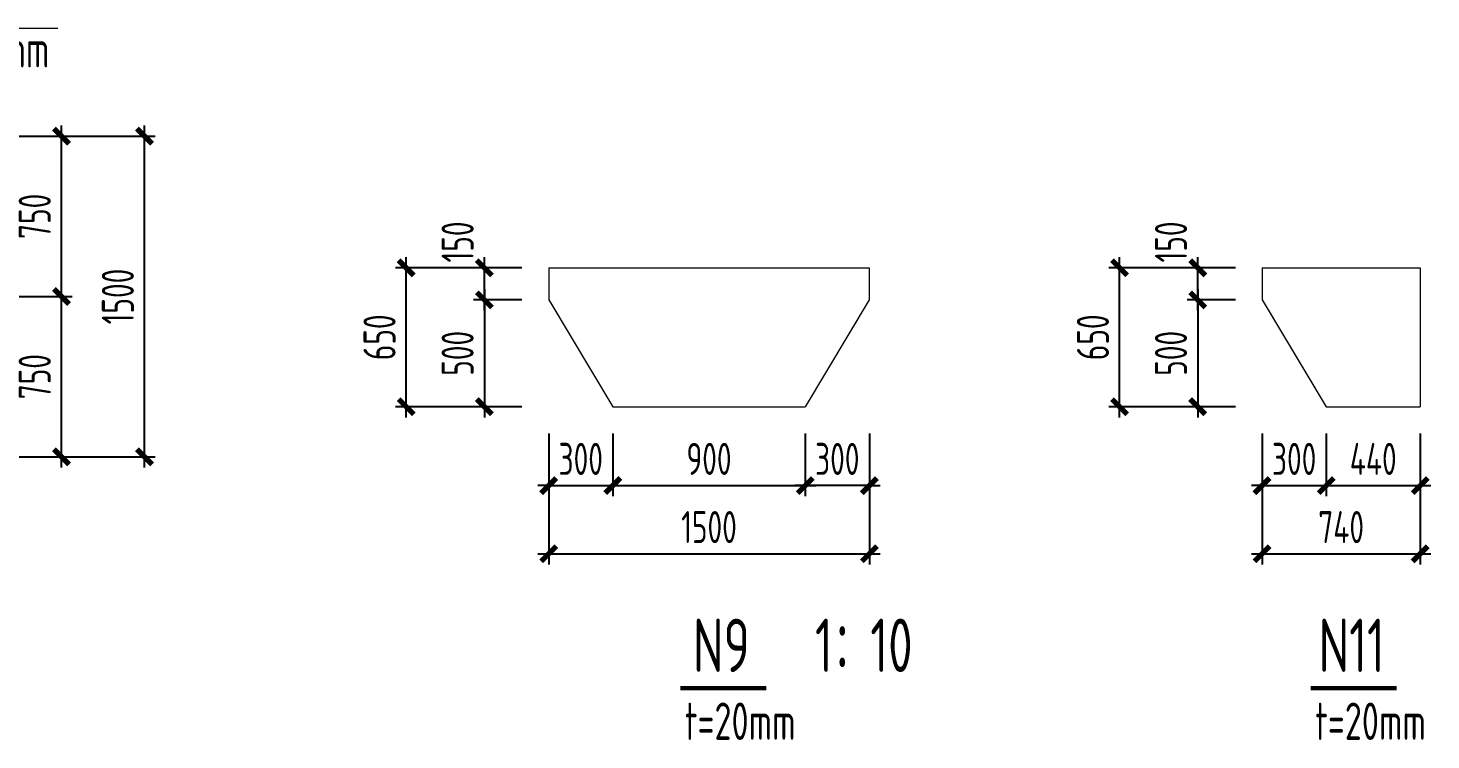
# Model space of a CAD drawing. Extents: x -2876908 to 633791, y -1383861 to 872234.
# Drawn here: x 241817 to 307442, y -807210 to -773906 of the extents above; entities that cross this region are included whole.
import ezdxf
from ezdxf.enums import TextEntityAlignment as Align

# ---------------------------------------------------------------- set-up
doc = ezdxf.new("R2010")
doc.units = 0
doc.header["$LTSCALE"] = 5
doc.header["$MEASUREMENT"] = 0
doc.layers.get('0').update_dxf_attribs({"linetype": 'CONTINUOUS', "lineweight": 25})
doc.layers.get('DEFPOINTS').update_dxf_attribs({"color": 35, "linetype": 'CONTINUOUS', "lineweight": 13})
for name, color, linetype, lineweight in [('5标注', 3, 'CONTINUOUS', 15), ('6文本', 7, 'CONTINUOUS', 15), ('8轮廓线', 4, 'CONTINUOUS', 15), ('DIM', 3, 'CONTINUOUS', 0)]:
    doc.layers.add(name, color=color, linetype=linetype, lineweight=lineweight)
doc.layers.add('M_Dim', color=3, linetype='CONTINUOUS')
doc.styles.add('TSSD_Dimension', font='tssdeng.shx', dxfattribs={"width": 0.7, "bigfont": 'hztxt.shx'})
doc.styles.add('TSSD_NORM', font='tssdeng.shx', dxfattribs={"width": 0.7, "bigfont": 'hztxt.shx'})
doc.dimstyles.new('TSSD_100_100', dxfattribs={"dimtxt": 300, "dimasz": 100, "dimexe": 100, "dimexo": 250, "dimgap": 100, "dimtad": 1, "dimdec": 0, "dimzin": 0, "dimdsep": 46, "dimtxsty": 'TSSD_Dimension', "dimblk": 'ARCHTICK', "dimblk1": 'ARCHTICK', "dimblk2": 'ARCHTICK', "dimcen": 0, "dimdle": 100, "dimclrt": 7, "dimadec": 0, "dimazin": 0, "dimtfac": 1, "dimtdec": 0, "dimtix": 1, "dimtmove": 2, "dimatfit": 3, "dimfxl": 1, "dimtolj": 1, "dimtzin": 0, "dimarcsym": 0})

# ---------------------------------------------------------------- blocks, each defined once
blk = doc.blocks.new('_ArchTick')
at = {"color": 0, "linetype": 'ByBlock', "const_width": 0.5}
blk.add_lwpolyline([(-0.71, -0.71), (0.71, 0.71)], dxfattribs=at)
blk = doc.blocks.new('*D1057')
at = {"layer": 'DEFPOINTS', "color": 0, "transparency": 16777216}
for p in [(238909, -786465), (243379, -786465), (238909, -793965)]:
    blk.add_point(p, dxfattribs=at)
at = {"layer": 'DIM', "color": 0, "lineweight": -2, "transparency": 16777216}
for p, q in [((243379, -794465), (243379, -785965)), ((240159, -786465), (243879, -786465)), ((240159, -793965), (243879, -793965))]:
    blk.add_line(p, q, dxfattribs=at)
at = {"layer": 'DIM', "color": 0, "lineweight": -2, "transparency": 16777216, "xscale": 500, "yscale": 500, "zscale": 500}
for p, rotation in [((243379, -786465), 90), ((243379, -793965), 270)]:
    blk.add_blockref('_ArchTick', p, dxfattribs=dict(at, rotation=rotation))
at = {"layer": 'DIM', "color": 7, "transparency": 16777216, "insert": (242129, -790215), "char_height": 1500, "attachment_point": 5, "rotation": 90, "style": 'TSSD_Dimension'}
blk.add_mtext('\\A1;750', dxfattribs=at)
blk = doc.blocks.new('*D1058')
at = {"layer": 'DEFPOINTS', "color": 0, "transparency": 16777216}
for p in [(238909, -778965), (243379, -778965), (238909, -786465)]:
    blk.add_point(p, dxfattribs=at)
at = {"layer": 'DIM', "color": 0, "lineweight": -2, "transparency": 16777216}
for p, q in [((243379, -786965), (243379, -778465)), ((240159, -778965), (243879, -778965)), ((240159, -786465), (243879, -786465))]:
    blk.add_line(p, q, dxfattribs=at)
at = {"layer": 'DIM', "color": 0, "lineweight": -2, "transparency": 16777216, "xscale": 500, "yscale": 500, "zscale": 500}
for p, rotation in [((243379, -778965), 90), ((243379, -786465), 270)]:
    blk.add_blockref('_ArchTick', p, dxfattribs=dict(at, rotation=rotation))
at = {"layer": 'DIM', "color": 7, "transparency": 16777216, "insert": (242129, -782715), "char_height": 1500, "attachment_point": 5, "rotation": 90, "style": 'TSSD_Dimension'}
blk.add_mtext('\\A1;750', dxfattribs=at)
blk = doc.blocks.new('*D1059')
at = {"layer": 'DEFPOINTS', "color": 0, "transparency": 16777216}
for p in [(238909, -778965), (247268, -778965), (238909, -793965)]:
    blk.add_point(p, dxfattribs=at)
at = {"layer": 'DIM', "color": 0, "lineweight": -2, "transparency": 16777216}
for p, q in [((247268, -794465), (247268, -778465)), ((240159, -778965), (247768, -778965)), ((240159, -793965), (247768, -793965))]:
    blk.add_line(p, q, dxfattribs=at)
at = {"layer": 'DIM', "color": 0, "lineweight": -2, "transparency": 16777216, "xscale": 500, "yscale": 500, "zscale": 500}
for p, rotation in [((247268, -778965), 90), ((247268, -793965), 270)]:
    blk.add_blockref('_ArchTick', p, dxfattribs=dict(at, rotation=rotation))
at = {"layer": 'DIM', "color": 7, "transparency": 16777216, "insert": (246018, -786465), "char_height": 1500, "attachment_point": 5, "rotation": 90, "style": 'TSSD_Dimension'}
blk.add_mtext('\\A1;1500', dxfattribs=at)
blk = doc.blocks.new('*D1074')
at = {"layer": 'DEFPOINTS', "color": 0, "transparency": 16777216}
for p in [(263161, -785123), (266171, -785123), (266171, -786623)]:
    blk.add_point(p, dxfattribs=at)
at = {"layer": 'DIM', "color": 0, "lineweight": -2, "transparency": 16777216}
for p, q in [((263161, -787123), (263161, -784623)), ((264921, -785123), (262661, -785123)), ((264921, -786623), (262661, -786623))]:
    blk.add_line(p, q, dxfattribs=at)
at = {"layer": 'DIM', "color": 0, "lineweight": -2, "transparency": 16777216, "xscale": 500, "yscale": 500, "zscale": 500}
for p, rotation in [((263161, -785123), 90), ((263161, -786623), 270)]:
    blk.add_blockref('_ArchTick', p, dxfattribs=dict(at, rotation=rotation))
at = {"layer": 'DIM', "color": 7, "transparency": 16777216, "insert": (261911, -783913), "char_height": 1500, "attachment_point": 5, "rotation": 90, "style": 'TSSD_Dimension'}
blk.add_mtext('\\A1;150', dxfattribs=at)
blk = doc.blocks.new('*D1075')
at = {"layer": 'DEFPOINTS', "color": 0, "transparency": 16777216}
for p in [(266171, -786623), (263161, -791623), (266171, -791623)]:
    blk.add_point(p, dxfattribs=at)
at = {"layer": 'DIM', "color": 0, "lineweight": -2, "transparency": 16777216}
for p, q in [((263161, -786123), (263161, -792123)), ((264921, -786623), (262661, -786623)), ((264921, -791623), (262661, -791623))]:
    blk.add_line(p, q, dxfattribs=at)
at = {"layer": 'DIM', "color": 0, "lineweight": -2, "transparency": 16777216, "xscale": 500, "yscale": 500, "zscale": 500}
for p, rotation in [((263161, -786623), 90), ((263161, -791623), 270)]:
    blk.add_blockref('_ArchTick', p, dxfattribs=dict(at, rotation=rotation))
at = {"layer": 'DIM', "color": 7, "transparency": 16777216, "insert": (261911, -789123), "char_height": 1500, "attachment_point": 5, "rotation": 90, "style": 'TSSD_Dimension'}
blk.add_mtext('\\A1;500', dxfattribs=at)
blk = doc.blocks.new('*D1076')
at = {"layer": 'DEFPOINTS', "color": 0, "transparency": 16777216}
for p in [(266171, -791623), (269171, -791623), (269171, -795312)]:
    blk.add_point(p, dxfattribs=at)
at = {"layer": 'DIM', "color": 0, "lineweight": -2, "transparency": 16777216}
for p, q in [((266171, -792873), (266171, -795812)), ((269171, -792873), (269171, -795812)), ((266171, -795312), (265671, -795312)), ((266171, -795312), (269171, -795312)), ((269171, -795312), (269671, -795312))]:
    blk.add_line(p, q, dxfattribs=at)
at = {"layer": 'DIM', "color": 0, "lineweight": -2, "transparency": 16777216, "xscale": 500, "yscale": 500, "zscale": 500}
blk.add_blockref('_ArchTick', (266171, -795312), dxfattribs=at)
at = {"layer": 'DIM', "color": 0, "lineweight": -2, "transparency": 16777216, "xscale": 500, "yscale": 500, "zscale": 500, "rotation": 180}
blk.add_blockref('_ArchTick', (269171, -795312), dxfattribs=at)
at = {"layer": 'DIM', "color": 7, "transparency": 16777216, "insert": (267671, -794062), "char_height": 1500, "attachment_point": 5, "style": 'TSSD_Dimension'}
blk.add_mtext('\\A1;300', dxfattribs=at)
blk = doc.blocks.new('*D1077')
at = {"layer": 'DEFPOINTS', "color": 0, "transparency": 16777216}
for p in [(269171, -791623), (278171, -791623), (278171, -795312)]:
    blk.add_point(p, dxfattribs=at)
at = {"layer": 'DIM', "color": 0, "lineweight": -2, "transparency": 16777216}
for p, q in [((269171, -792873), (269171, -795812)), ((278171, -792873), (278171, -795812)), ((268671, -795312), (278671, -795312))]:
    blk.add_line(p, q, dxfattribs=at)
at = {"layer": 'DIM', "color": 0, "lineweight": -2, "transparency": 16777216, "xscale": 500, "yscale": 500, "zscale": 500, "rotation": 180}
blk.add_blockref('_ArchTick', (269171, -795312), dxfattribs=at)
at = {"layer": 'DIM', "color": 0, "lineweight": -2, "transparency": 16777216, "xscale": 500, "yscale": 500, "zscale": 500}
blk.add_blockref('_ArchTick', (278171, -795312), dxfattribs=at)
at = {"layer": 'DIM', "color": 7, "transparency": 16777216, "insert": (273671, -794062), "char_height": 1500, "attachment_point": 5, "style": 'TSSD_Dimension'}
blk.add_mtext('\\A1;900', dxfattribs=at)
blk = doc.blocks.new('*D1078')
at = {"layer": 'DEFPOINTS', "color": 0, "transparency": 16777216}
for p in [(278171, -791623), (281171, -791623), (278171, -795312)]:
    blk.add_point(p, dxfattribs=at)
at = {"layer": 'DIM', "color": 0, "lineweight": -2, "transparency": 16777216}
for p, q in [((278171, -792873), (278171, -795812)), ((281171, -792873), (281171, -795812)), ((278171, -795312), (277671, -795312)), ((281171, -795312), (278171, -795312)), ((281171, -795312), (281671, -795312))]:
    blk.add_line(p, q, dxfattribs=at)
at = {"layer": 'DIM', "color": 0, "lineweight": -2, "transparency": 16777216, "xscale": 500, "yscale": 500, "zscale": 500}
blk.add_blockref('_ArchTick', (278171, -795312), dxfattribs=at)
at = {"layer": 'DIM', "color": 0, "lineweight": -2, "transparency": 16777216, "xscale": 500, "yscale": 500, "zscale": 500, "rotation": 180}
blk.add_blockref('_ArchTick', (281171, -795312), dxfattribs=at)
at = {"layer": 'DIM', "color": 7, "transparency": 16777216, "insert": (279671, -794062), "char_height": 1500, "attachment_point": 5, "style": 'TSSD_Dimension'}
blk.add_mtext('\\A1;300', dxfattribs=at)
blk = doc.blocks.new('*D1079')
at = {"layer": 'DEFPOINTS', "color": 0, "transparency": 16777216}
for p in [(266171, -791623), (281171, -791623), (281171, -798502)]:
    blk.add_point(p, dxfattribs=at)
at = {"layer": 'DIM', "color": 0, "lineweight": -2, "transparency": 16777216}
for p, q in [((266171, -792873), (266171, -799002)), ((281171, -792873), (281171, -799002)), ((265671, -798502), (281671, -798502))]:
    blk.add_line(p, q, dxfattribs=at)
at = {"layer": 'DIM', "color": 0, "lineweight": -2, "transparency": 16777216, "xscale": 500, "yscale": 500, "zscale": 500, "rotation": 180}
blk.add_blockref('_ArchTick', (266171, -798502), dxfattribs=at)
at = {"layer": 'DIM', "color": 0, "lineweight": -2, "transparency": 16777216, "xscale": 500, "yscale": 500, "zscale": 500}
blk.add_blockref('_ArchTick', (281171, -798502), dxfattribs=at)
at = {"layer": 'DIM', "color": 7, "transparency": 16777216, "insert": (273671, -797252), "char_height": 1500, "attachment_point": 5, "style": 'TSSD_Dimension'}
blk.add_mtext('\\A1;1500', dxfattribs=at)
blk = doc.blocks.new('*D1081')
at = {"layer": 'DEFPOINTS', "color": 0, "transparency": 16777216}
for p in [(296532, -785123), (299542, -785123), (299542, -786623)]:
    blk.add_point(p, dxfattribs=at)
at = {"layer": 'DIM', "color": 0, "lineweight": -2, "transparency": 16777216}
for p, q in [((296532, -787123), (296532, -784623)), ((298292, -785123), (296032, -785123)), ((298292, -786623), (296032, -786623))]:
    blk.add_line(p, q, dxfattribs=at)
at = {"layer": 'DIM', "color": 0, "lineweight": -2, "transparency": 16777216, "xscale": 500, "yscale": 500, "zscale": 500}
for p, rotation in [((296532, -785123), 90), ((296532, -786623), 270)]:
    blk.add_blockref('_ArchTick', p, dxfattribs=dict(at, rotation=rotation))
at = {"layer": 'DIM', "color": 7, "transparency": 16777216, "insert": (295282, -783913), "char_height": 1500, "attachment_point": 5, "rotation": 90, "style": 'TSSD_Dimension'}
blk.add_mtext('\\A1;150', dxfattribs=at)
blk = doc.blocks.new('*D1082')
at = {"layer": 'DEFPOINTS', "color": 0, "transparency": 16777216}
for p in [(299542, -786623), (296532, -791623), (299542, -791623)]:
    blk.add_point(p, dxfattribs=at)
at = {"layer": 'DIM', "color": 0, "lineweight": -2, "transparency": 16777216}
for p, q in [((296532, -786123), (296532, -792123)), ((298292, -786623), (296032, -786623)), ((298292, -791623), (296032, -791623))]:
    blk.add_line(p, q, dxfattribs=at)
at = {"layer": 'DIM', "color": 0, "lineweight": -2, "transparency": 16777216, "xscale": 500, "yscale": 500, "zscale": 500}
for p, rotation in [((296532, -786623), 90), ((296532, -791623), 270)]:
    blk.add_blockref('_ArchTick', p, dxfattribs=dict(at, rotation=rotation))
at = {"layer": 'DIM', "color": 7, "transparency": 16777216, "insert": (295282, -789123), "char_height": 1500, "attachment_point": 5, "rotation": 90, "style": 'TSSD_Dimension'}
blk.add_mtext('\\A1;500', dxfattribs=at)
blk = doc.blocks.new('*D1083')
at = {"layer": 'DEFPOINTS', "color": 0, "transparency": 16777216}
for p in [(299542, -791623), (302542, -791623), (302542, -795312)]:
    blk.add_point(p, dxfattribs=at)
at = {"layer": 'DIM', "color": 0, "lineweight": -2, "transparency": 16777216}
for p, q in [((299542, -792873), (299542, -795812)), ((302542, -792873), (302542, -795812)), ((299542, -795312), (299042, -795312)), ((299542, -795312), (302542, -795312)), ((302542, -795312), (303042, -795312))]:
    blk.add_line(p, q, dxfattribs=at)
at = {"layer": 'DIM', "color": 0, "lineweight": -2, "transparency": 16777216, "xscale": 500, "yscale": 500, "zscale": 500}
blk.add_blockref('_ArchTick', (299542, -795312), dxfattribs=at)
at = {"layer": 'DIM', "color": 0, "lineweight": -2, "transparency": 16777216, "xscale": 500, "yscale": 500, "zscale": 500, "rotation": 180}
blk.add_blockref('_ArchTick', (302542, -795312), dxfattribs=at)
at = {"layer": 'DIM', "color": 7, "transparency": 16777216, "insert": (301042, -794062), "char_height": 1500, "attachment_point": 5, "style": 'TSSD_Dimension'}
blk.add_mtext('\\A1;300', dxfattribs=at)
blk = doc.blocks.new('*D1084')
at = {"layer": 'DEFPOINTS', "color": 0, "transparency": 16777216}
for p in [(302542, -791623), (306942, -791623), (306942, -795312)]:
    blk.add_point(p, dxfattribs=at)
at = {"layer": 'DIM', "color": 0, "lineweight": -2, "transparency": 16777216}
for p, q in [((302542, -792873), (302542, -795812)), ((306942, -792873), (306942, -795812)), ((302042, -795312), (307442, -795312))]:
    blk.add_line(p, q, dxfattribs=at)
at = {"layer": 'DIM', "color": 0, "lineweight": -2, "transparency": 16777216, "xscale": 500, "yscale": 500, "zscale": 500, "rotation": 180}
blk.add_blockref('_ArchTick', (302542, -795312), dxfattribs=at)
at = {"layer": 'DIM', "color": 0, "lineweight": -2, "transparency": 16777216, "xscale": 500, "yscale": 500, "zscale": 500}
blk.add_blockref('_ArchTick', (306942, -795312), dxfattribs=at)
at = {"layer": 'DIM', "color": 7, "transparency": 16777216, "insert": (304742, -794062), "char_height": 1500, "attachment_point": 5, "style": 'TSSD_Dimension'}
blk.add_mtext('\\A1;440', dxfattribs=at)
blk = doc.blocks.new('*D1085')
at = {"layer": 'DEFPOINTS', "color": 0, "transparency": 16777216}
for p in [(299542, -791623), (306942, -791623), (306942, -798502)]:
    blk.add_point(p, dxfattribs=at)
at = {"layer": 'DIM', "color": 0, "lineweight": -2, "transparency": 16777216}
for p, q in [((299542, -792873), (299542, -799002)), ((306942, -792873), (306942, -799002)), ((299042, -798502), (307442, -798502))]:
    blk.add_line(p, q, dxfattribs=at)
at = {"layer": 'DIM', "color": 0, "lineweight": -2, "transparency": 16777216, "xscale": 500, "yscale": 500, "zscale": 500, "rotation": 180}
blk.add_blockref('_ArchTick', (299542, -798502), dxfattribs=at)
at = {"layer": 'DIM', "color": 0, "lineweight": -2, "transparency": 16777216, "xscale": 500, "yscale": 500, "zscale": 500}
blk.add_blockref('_ArchTick', (306942, -798502), dxfattribs=at)
at = {"layer": 'DIM', "color": 7, "transparency": 16777216, "insert": (303242, -797252), "char_height": 1500, "attachment_point": 5, "style": 'TSSD_Dimension'}
blk.add_mtext('\\A1;740', dxfattribs=at)
blk = doc.blocks.new('*D1091')
at = {"layer": 'DEFPOINTS', "color": 0, "transparency": 16777216}
for p in [(259508, -785123), (264921, -785123), (264921, -791623)]:
    blk.add_point(p, dxfattribs=at)
at = {"layer": 'DIM', "color": 0, "lineweight": -2, "transparency": 16777216}
for p, q in [((259508, -792123), (259508, -784623)), ((263671, -785123), (259008, -785123)), ((263671, -791623), (259008, -791623))]:
    blk.add_line(p, q, dxfattribs=at)
at = {"layer": 'DIM', "color": 0, "lineweight": -2, "transparency": 16777216, "xscale": 500, "yscale": 500, "zscale": 500}
for p, rotation in [((259508, -785123), 90), ((259508, -791623), 270)]:
    blk.add_blockref('_ArchTick', p, dxfattribs=dict(at, rotation=rotation))
at = {"layer": 'DIM', "color": 7, "transparency": 16777216, "insert": (258258, -788373), "char_height": 1500, "attachment_point": 5, "rotation": 90, "style": 'TSSD_Dimension'}
blk.add_mtext('\\A1;650', dxfattribs=at)
blk = doc.blocks.new('*D1092')
at = {"layer": 'DEFPOINTS', "color": 0, "transparency": 16777216}
for p in [(292880, -785123), (298292, -785123), (298292, -791623)]:
    blk.add_point(p, dxfattribs=at)
at = {"layer": 'DIM', "color": 0, "lineweight": -2, "transparency": 16777216}
for p, q in [((292880, -792123), (292880, -784623)), ((297042, -785123), (292380, -785123)), ((297042, -791623), (292380, -791623))]:
    blk.add_line(p, q, dxfattribs=at)
at = {"layer": 'DIM', "color": 0, "lineweight": -2, "transparency": 16777216, "xscale": 500, "yscale": 500, "zscale": 500}
for p, rotation in [((292880, -785123), 90), ((292880, -791623), 270)]:
    blk.add_blockref('_ArchTick', p, dxfattribs=dict(at, rotation=rotation))
at = {"layer": 'DIM', "color": 7, "transparency": 16777216, "insert": (291630, -788373), "char_height": 1500, "attachment_point": 5, "rotation": 90, "style": 'TSSD_Dimension'}
blk.add_mtext('\\A1;650', dxfattribs=at)

msp = doc.modelspace()

# ---------------------------------------------------------------- linework, layer by layer
at = {"layer": '5标注'}
msp.add_line((236491.451, -773906.224), (243202.481, -773906.224), dxfattribs=at)
at = {"layer": '8轮廓线'}
for p, q in [((266170.52, -785122.913), (266170.52, -786622.913)), ((266170.52, -785122.913), (281170.52, -785122.913)), ((281170.52, -785122.913), (281170.52, -786622.913)), ((299541.738, -785122.913), (299541.738, -786622.913)), ((299541.738, -785122.913), (306941.738, -785122.913)), ((306941.738, -785122.913), (306941.738, -791622.913)), ((266170.52, -786622.913), (269170.52, -791622.913)), ((281170.52, -786622.913), (278170.52, -791622.913)), ((299541.738, -786622.913), (302541.738, -791622.913)), ((269170.52, -791622.913), (278170.52, -791622.913)), ((302541.738, -791622.913), (306941.738, -791622.913))]:
    msp.add_line(p, q, dxfattribs=at)
at = {"layer": 'M_Dim'}
for points in [[(272335.655, -804785.816, 200, 200, 0), (276357.554, -804785.816, 200, 200, 0)], [(301821.366, -804785.816, 200, 200, 0), (305843.265, -804785.816, 200, 200, 0)]]:
    msp.add_lwpolyline(points, format="xyseb", dxfattribs=at)

# ---------------------------------------------------------------- texts
at = {"layer": '5标注', "color": 7, "style": 'TSSD_NORM', "width": 0.7}
for s, p in [('t=30mm', (240211.176, -774876.753)), ('t=20mm', (275129.32, -806333.934)), ('t=20mm', (304615.031, -806333.934))]:
    msp.add_text(s, height=1750, dxfattribs=at).set_placement(p, align=Align.MIDDLE)
at = {"layer": '6文本', "style": 'TSSD_NORM', "width": 0.7}
for s, p in [('N9', (274249.734, -802782.611)), ('1：10', (280913.425, -802782.611)), ('N11', (303735.445, -802782.611))]:
    msp.add_text(s, height=2500, dxfattribs=at).set_placement(p, align=Align.MIDDLE)

# ---------------------------------------------------------------- dimensions: what is measured, and where the dimension line sits
at = {"layer": 'DIM'}
for base, p1, p2, angle, picture, middle in [((243378.524, -778965.384), (238909.306, -786465.384), (238909.306, -778965.384), 90, '*D1058', (242128.524, -782715.384)), ((247268.38, -778965.384), (238909.306, -793965.384), (238909.306, -778965.384), 90, '*D1059', (246018.38, -786465.384)), ((259508.295, -785122.913), (264920.52, -791622.913), (264920.52, -785122.913), 90, '*D1091', (258258.295, -788372.913)), ((292879.512, -785122.913), (298291.738, -791622.913), (298291.738, -785122.913), 90, '*D1092', (291629.512, -788372.913)), ((243378.524, -786465.384), (238909.306, -793965.384), (238909.306, -786465.384), 90, '*D1057', (242128.524, -790215.384)), ((263160.865, -791622.913), (266170.52, -786622.913), (266170.52, -791622.913), 90, '*D1075', (261910.865, -789122.913)), ((296532.082, -791622.913), (299541.738, -786622.913), (299541.738, -791622.913), 90, '*D1082', (295282.082, -789122.913)), ((278170.52, -795311.686), (281170.52, -791622.913), (278170.52, -791622.913), 180, '*D1078', (279670.52, -794061.686))]:
    dim = msp.add_linear_dim(base=base, p1=p1, p2=p2, angle=angle, dimstyle='TSSD_100_100', override={"dimtxt": 1500, "dimasz": 500, "dimexe": 500, "dimexo": 1250, "dimgap": 500, "dimlfac": 0.1, "dimdle": 500}, dxfattribs=at)
    dim.commit()
    dim.dimension.update_dxf_attribs({"geometry": picture, "text_midpoint": middle})
for base, p1, p2, picture, middle in [((263160.865, -785122.913), (266170.52, -786622.913), (266170.52, -785122.913), '*D1074', (261910.865, -783913.297)), ((296532.082, -785122.913), (299541.738, -786622.913), (299541.738, -785122.913), '*D1081', (295282.082, -783913.297))]:
    dim = msp.add_linear_dim(base=base, p1=p1, p2=p2, angle=90, dimstyle='TSSD_100_100', override={"dimtxt": 1500, "dimasz": 500, "dimexe": 500, "dimexo": 1250, "dimgap": 500, "dimlfac": 0.1, "dimdle": 500}, dxfattribs=at)
    dim.commit()
    dim.dimension.update_dxf_attribs({"geometry": picture, "text_midpoint": middle, "dimtype": 160})
for base, p1, p2, picture, middle in [((269170.52, -795311.686), (266170.52, -791622.913), (269170.52, -791622.913), '*D1076', (267670.52, -794061.686)), ((281170.52, -798502.221), (266170.52, -791622.913), (281170.52, -791622.913), '*D1079', (273670.52, -797252.221)), ((278170.52, -795311.686), (269170.52, -791622.913), (278170.52, -791622.913), '*D1077', (273670.52, -794061.686)), ((302541.738, -795311.686), (299541.738, -791622.913), (302541.738, -791622.913), '*D1083', (301041.738, -794061.686)), ((306941.738, -798502.221), (299541.738, -791622.913), (306941.738, -791622.913), '*D1085', (303241.738, -797252.221)), ((306941.738, -795311.686), (302541.738, -791622.913), (306941.738, -791622.913), '*D1084', (304741.738, -794061.686))]:
    dim = msp.add_linear_dim(base=base, p1=p1, p2=p2, dimstyle='TSSD_100_100', override={"dimtxt": 1500, "dimasz": 500, "dimexe": 500, "dimexo": 1250, "dimgap": 500, "dimlfac": 0.1, "dimdle": 500}, dxfattribs=at)
    dim.commit()
    dim.dimension.update_dxf_attribs({"geometry": picture, "text_midpoint": middle})

doc.saveas('drawing.dxf')
